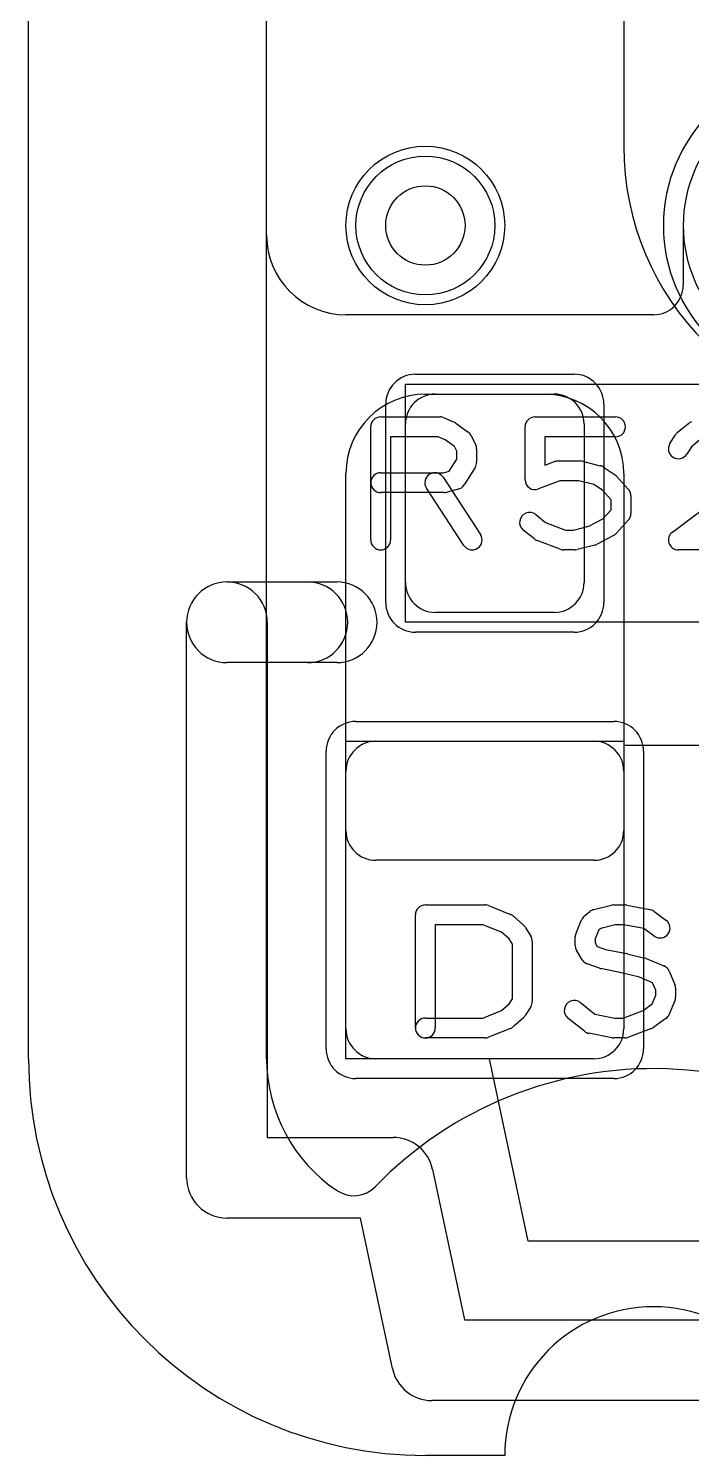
# Model space of a CAD drawing. Extents: x 0 to 23.1, y -0.5 to 20.
# Drawn here: x 0 to 1.671, y 0 to 3.596 of the extents above; entities that cross this region are included whole.
import ezdxf

# ---------------------------------------------------------------- set-up
doc = ezdxf.new("R2010")
doc.units = 0
for name, color, linetype in [('Hole', 1, 'CONTINUOUS'), ('L1', 3, 'CONTINUOUS'), ('L2', 3, 'CONTINUOUS'), ('L3', 3, 'CONTINUOUS'), ('L4', 3, 'CONTINUOUS'), ('MetalMask-A', 176, 'CONTINUOUS'), ('Outline', 7, 'CONTINUOUS'), ('PartsArea-A', 111, 'CONTINUOUS'), ('PartsSilk-A', 221, 'CONTINUOUS'), ('Resist-A', 2, 'CONTINUOUS'), ('Resist-B', 2, 'CONTINUOUS'), ('Silk-A', 140, 'CONTINUOUS')]:
    doc.layers.add(name, color=color, linetype=linetype)

msp = doc.modelspace()

# ---------------------------------------------------------------- linework, layer by layer
at = {"layer": 'Hole'}
msp.add_circle((1, 3.1), 0.1, dxfattribs=at)
at = {"layer": 'L1'}
for p, q in [((0.6, 3.07504), (0.6, 9.325)), ((1.64996, 3.1), (1.64996, 2.95004)), ((1.57496, 2.87504), (0.8, 2.87504)), ((1, 2.675), (1.3, 2.675)), ((1.025, 2.675), (1.325, 2.675)), ((0.95, 2.2), (0.95, 2.6)), ((1.4, 2.6), (1.4, 2.2)), ((0.8, 1.57497), (0.8, 2.475)), ((1.5, 2.475), (1.5, 1.57497)), ((1.325, 2.125), (1.025, 2.125)), ((0.875, 1.8), (1.425, 1.8)), ((0.8, 1.075), (0.8, 1.725)), ((1.5, 1.725), (1.5, 1.075)), ((1.42503, 1.5), (0.87497, 1.5)), ((1.425, 1), (0.875, 1))]:
    msp.add_line(p, q, dxfattribs=at)
msp.add_circle((1, 3.1), 0.2, dxfattribs=at)
for centre, radius, start, end in [((2, 3.1), 0.35004, 0, 180), ((0.8, 3.07504), 0.2, 180, -90), ((1.57496, 2.95004), 0.075, -90, 0), ((1, 2.475), 0.2, 90, 180), ((1.025, 2.6), 0.075, 90, 180), ((1.3, 2.475), 0.2, 0, 90), ((1.325, 2.6), 0.075, 0, 90), ((1.025, 2.2), 0.075, 180, -90), ((1.325, 2.2), 0.075, -90, 0), ((0.875, 1.725), 0.075, 90, 180), ((1.425, 1.725), 0.075, 0, 90), ((0.87497, 1.57497), 0.07497, 180, -90), ((1.42503, 1.57497), 0.07497, -90, 0), ((0.875, 1.075), 0.075, 180, -90), ((1.425, 1.075), 0.075, -90, 0)]:
    msp.add_arc(centre, radius, start, end, dxfattribs=at)
at = {"layer": 'L2'}
msp.add_line((0.6, 1), (0.6, 9.325), dxfattribs=at)
msp.add_circle((1, 3.1), 0.2, dxfattribs=at)
for centre, radius, start, end in [((2, 3.1), 0.40004, 90, -90), ((1, 1), 0.4, 180, -123.66941), ((1.575, 0), 0.97501, 40.00526, 135.99026), ((0.81982, 0.72952), 0.075, -123.66888, -44.0114)]:
    msp.add_arc(centre, radius, start, end, dxfattribs=at)
at = {"layer": 'L3'}
for p, q in [((0.6, 1), (0.6, 9.325)), ((1.49996, 3.59289), (1.49996, 3.3))]:
    msp.add_line(p, q, dxfattribs=at)
msp.add_circle((1, 3.1), 0.2, dxfattribs=at)
for centre, radius, start, end in [((2.2, 3.59289), 0.70004, 134.99942, 180), ((2.2, 3.3), 0.70004, 180, -90), ((1, 1), 0.4, 180, -123.66941), ((1.575, 0), 0.97501, 40.00526, 135.99026), ((0.81982, 0.72952), 0.075, -123.66888, -44.0114)]:
    msp.add_arc(centre, radius, start, end, dxfattribs=at)
at = {"layer": 'L4'}
msp.add_line((0.6, 1), (0.6, 9.325), dxfattribs=at)
msp.add_circle((1, 3.1), 0.2, dxfattribs=at)
for centre, radius, start, end in [((2, 3.1), 0.35004, 90, -90), ((1, 1), 0.4, 180, -123.66941), ((1.575, 0), 0.97501, 40.00526, 135.99026), ((0.81982, 0.72952), 0.075, -123.66888, -44.0114)]:
    msp.add_arc(centre, radius, start, end, dxfattribs=at)
at = {"layer": 'MetalMask-A'}
for p, q in [((1.025, 2.675), (1.325, 2.675)), ((0.95, 2.2), (0.95, 2.6)), ((1.4, 2.6), (1.4, 2.2)), ((1.325, 2.125), (1.025, 2.125)), ((0.875, 1.8), (1.425, 1.8)), ((0.8, 1.075), (0.8, 1.725)), ((1.5, 1.725), (1.5, 1.075)), ((1.425, 1), (0.875, 1))]:
    msp.add_line(p, q, dxfattribs=at)
for centre, start, end in [((1.025, 2.6), 90, 180), ((1.325, 2.6), 0, 90), ((1.025, 2.2), 180, -90), ((1.325, 2.2), -90, 0), ((0.875, 1.725), 90, 180), ((1.425, 1.725), 0, 90), ((0.875, 1.075), 180, -90), ((1.425, 1.075), -90, 0)]:
    msp.add_arc(centre, 0.075, start, end, dxfattribs=at)
at = {"layer": 'Outline'}
for p, q in [((0, 1), (0, 9.5)), ((1.2, 0), (1, 0))]:
    msp.add_line(p, q, dxfattribs=at)
for centre, radius, start, end in [((1, 1), 1, 180, -90), ((1.575, 0), 0.375, 0, 180)]:
    msp.add_arc(centre, radius, start, end, dxfattribs=at)
at = {"layer": 'PartsArea-A'}
for p, q in [((0.95, 2.7), (2.25, 2.7)), ((0.95, 2.1), (0.95, 2.7)), ((2.25, 2.1), (0.95, 2.1)), ((0.8, 1), (0.8, 1.8)), ((0.8, 1.8), (1.5, 1.8)), ((1.5, 1.8), (1.5, 1.79)), ((1.5, 1.79), (2.3, 1.79)), ((1.16164, 1), (0.8, 1)), ((1.25952, 0.54), (1.16164, 1)), ((2.54048, 0.53999), (1.25952, 0.54))]:
    msp.add_line(p, q, dxfattribs=at)
at = {"layer": 'PartsSilk-A'}
for p, q in [((0.8625, 2.30741), (0.8625, 2.59259)), ((0.8875, 2.61759), (1.0375, 2.61759)), ((1.04765, 2.61544), (1.07265, 2.60433)), ((1.0772, 2.6017), (1.10776, 2.57948)), ((1.25139, 2.45926), (1.25139, 2.59259)), ((1.27639, 2.61759), (1.47917, 2.61759)), ((1.63577, 2.57878), (1.66355, 2.601)), ((1.0322, 2.56759), (0.9125, 2.56759)), ((0.9125, 2.56759), (0.9125, 2.30741)), ((1.04993, 2.55971), (1.0322, 2.56759)), ((1.07343, 2.54263), (1.04993, 2.55971)), ((1.11542, 2.57044), (1.12653, 2.54822)), ((1.47917, 2.56759), (1.30139, 2.56759)), ((1.30139, 2.56759), (1.30139, 2.49554)), ((1.6163, 2.55029), (1.63019, 2.57251)), ((1.69158, 2.55939), (1.67033, 2.5424)), ((1.07917, 2.53114), (1.07343, 2.54263)), ((1.07917, 2.51087), (1.07917, 2.53114)), ((1.12917, 2.53704), (1.12917, 2.5037)), ((1.67033, 2.5424), (1.6587, 2.52379)), ((1.06042, 2.48087), (1.07917, 2.51087)), ((1.12537, 2.49045), (1.09759, 2.44601)), ((1.30139, 2.49554), (1.32582, 2.50484)), ((1.33472, 2.50648), (1.39028, 2.50648)), ((1.39634, 2.50573), (1.44078, 2.49462)), ((1.44859, 2.49117), (1.47637, 2.47265)), ((1.62247, 2.32739), (1.83543, 2.48756)), ((0.8875, 2.47685), (1.04533, 2.47685)), ((1.04453, 2.46553), (1.13898, 2.32109)), ((1.04533, 2.47685), (1.06042, 2.48087)), ((1.33932, 2.45648), (1.28529, 2.4359)), ((1.3872, 2.45648), (1.33932, 2.45648)), ((1.42446, 2.44717), (1.3872, 2.45648)), ((1.44612, 2.43273), (1.42446, 2.44717)), ((1.48093, 2.46875), (1.51149, 2.43542)), ((1.04861, 2.42685), (0.8875, 2.42685)), ((1.09714, 2.29373), (1.00269, 2.43817)), ((1.08283, 2.4351), (1.05505, 2.42769)), ((1.46806, 2.40879), (1.44612, 2.43273)), ((1.51806, 2.41852), (1.51806, 2.37407)), ((1.44696, 2.36079), (1.46806, 2.3838)), ((1.46806, 2.3838), (1.46806, 2.40879)), ((1.27812, 2.37137), (1.30284, 2.3516)), ((1.30284, 2.3516), (1.35321, 2.33241)), ((1.37331, 2.33241), (1.41178, 2.34203)), ((1.41178, 2.34203), (1.44696, 2.36079)), ((1.51149, 2.35717), (1.48093, 2.32384)), ((1.27466, 2.31011), (1.24688, 2.33233)), ((1.33971, 2.28405), (1.28138, 2.30627)), ((1.35321, 2.33241), (1.37331, 2.33241)), ((1.47426, 2.31868), (1.43259, 2.29646)), ((1.37639, 2.28241), (1.34861, 2.28241)), ((1.42689, 2.29427), (1.38245, 2.28316)), ((1.86806, 2.28241), (1.6375, 2.28241)), ((0.5, 2.2016), (0.77666, 2.2016)), ((0.3984, 0.7), (0.3984, 2.1)), ((0.6016, 2.1), (0.6016, 0.8016)), ((0.77666, 1.9984), (0.5, 1.9984)), ((1, 1.38758), (1.15, 1.38758)), ((1.15928, 1.38579), (1.21484, 1.36357)), ((1.40105, 1.35988), (1.41494, 1.37099)), ((1.4245, 1.37572), (1.46894, 1.38683)), ((1.475, 1.38758), (1.50278, 1.38758)), ((1.50746, 1.38714), (1.56579, 1.37603)), ((1.57581, 1.37169), (1.60637, 1.34947)), ((0.975, 1.0774), (0.975, 1.36258)), ((1.14519, 1.33758), (1.025, 1.33758)), ((1.025, 1.33758), (1.025, 1.0774)), ((1.19222, 1.31877), (1.14519, 1.33758)), ((1.22217, 1.35905), (1.24717, 1.33683)), ((1.25176, 1.33138), (1.26564, 1.30916)), ((1.3797, 1.31665), (1.39359, 1.34998)), ((1.47808, 1.33758), (1.44192, 1.32854)), ((1.50042, 1.33758), (1.47808, 1.33758)), ((1.55093, 1.32796), (1.50042, 1.33758)), ((1.21126, 1.30184), (1.19222, 1.31877)), ((1.21944, 1.28875), (1.21126, 1.30184)), ((1.26944, 1.29592), (1.26944, 1.14406)), ((1.37778, 1.2848), (1.37778, 1.30703)), ((1.43728, 1.32483), (1.42778, 1.30203)), ((1.42778, 1.30203), (1.42778, 1.29197)), ((1.44192, 1.32854), (1.43728, 1.32483)), ((1.57697, 1.30903), (1.55093, 1.32796)), ((1.21944, 1.15123), (1.21944, 1.28875)), ((1.39547, 1.24933), (1.38158, 1.27155)), ((1.42778, 1.29197), (1.43331, 1.28313)), ((1.43331, 1.28313), (1.45398, 1.27561)), ((1.45398, 1.27561), (1.50768, 1.26487)), ((1.50884, 1.26461), (1.55328, 1.2535)), ((1.43868, 1.22798), (1.40813, 1.23909)), ((1.49729, 1.21596), (1.44232, 1.22696)), ((1.55684, 1.25233), (1.60129, 1.23381)), ((1.53934, 1.20545), (1.49729, 1.21596)), ((1.57255, 1.19161), (1.53934, 1.20545)), ((1.58056, 1.1724), (1.57255, 1.19161)), ((1.61475, 1.22035), (1.62864, 1.18702)), ((1.21126, 1.13814), (1.21944, 1.15123)), ((1.57129, 1.13793), (1.58056, 1.16018)), ((1.58056, 1.16018), (1.58056, 1.1724)), ((1.63056, 1.1774), (1.63056, 1.15518)), ((1.14519, 1.1024), (1.19222, 1.12121)), ((1.19222, 1.12121), (1.21126, 1.13814)), ((1.26564, 1.13082), (1.25176, 1.1086)), ((1.39062, 1.14136), (1.42744, 1.11191)), ((1.49818, 1.1024), (1.5491, 1.1218)), ((1.5491, 1.1218), (1.57129, 1.13793)), ((1.62864, 1.14557), (1.61475, 1.11223)), ((1, 1.1024), (1.14519, 1.1024)), ((1.24717, 1.10315), (1.22217, 1.08093)), ((1.40105, 1.06899), (1.35938, 1.10232)), ((1.42744, 1.11191), (1.47736, 1.1024)), ((1.47736, 1.1024), (1.49818, 1.1024)), ((1.60637, 1.10162), (1.57581, 1.0794)), ((1.15, 1.0524), (1, 1.0524)), ((1.21484, 1.07641), (1.15928, 1.05419)), ((1.47032, 1.05284), (1.41199, 1.06395)), ((1.50278, 1.0524), (1.475, 1.0524)), ((1.57001, 1.07626), (1.51168, 1.05404)), ((0.6016, 0.8016), (0.91876, 0.8016)), ((1.01814, 0.72115), (1.0989, 0.3416)), ((0.8365, 0.5984), (0.5, 0.5984)), ((0.91726, 0.21885), (0.8365, 0.5984)), ((1.0989, 0.3416), (2.7011, 0.34159)), ((2.78336, 0.13839), (1.01664, 0.1384))]:
    msp.add_line(p, q, dxfattribs=at)
for centre, radius, start, end in [((0.8875, 2.59259), 0.025, 90, 180), ((1.0375, 2.59259), 0.025, 66.04914, 90), ((1.0625, 2.58148), 0.025, 53.98274, 66.03964), ((1.27639, 2.59259), 0.025, 90, 180), ((1.47917, 2.59259), 0.025, -90, 90), ((1.67917, 2.58148), 0.025, 109.97919, 128.65478), ((1.09306, 2.55926), 0.025, 26.56505, 53.97932), ((1.65139, 2.55926), 0.025, 128.66697, 147.98998), ((1.10417, 2.53704), 0.025, 0, 26.56505), ((1.6375, 2.53704), 0.025, 147.99462, -32.01002), ((1.10417, 2.5037), 0.025, -32.00538, 0), ((1.33472, 2.48148), 0.025, 90, 110.85364), ((1.39028, 2.48148), 0.025, 75.96932, 90), ((1.43472, 2.47037), 0.025, 56.30358, 75.96376), ((0.8875, 2.45185), 0.025, 90, -90), ((1.02361, 2.45185), 0.025, 33.18146, -146.81914), ((1.07639, 2.45926), 0.025, -75.07449, -32.01002), ((1.27639, 2.45926), 0.025, 180, -69.1435), ((1.4625, 2.45185), 0.025, 42.5203, 56.30993), ((1.04861, 2.45185), 0.025, -90, -75.06473), ((1.49306, 2.41852), 0.025, 0, 42.51745), ((1.2625, 2.35185), 0.025, 51.33303, -128.65478), ((1.49306, 2.37407), 0.025, -42.5203, 0), ((0.8875, 2.30741), 0.025, 180, 0), ((1.11806, 2.30741), 0.025, -146.81854, 33.18086), ((1.29028, 2.32963), 0.025, -128.66697, -110.85364), ((1.4625, 2.34074), 0.025, -61.9383, -42.51745), ((1.6375, 2.30741), 0.025, 126.9524, -90), ((1.34861, 2.30741), 0.025, -110.8565, -90), ((1.37639, 2.30741), 0.025, -90, -75.96376), ((1.42083, 2.31852), 0.025, -75.96932, -61.9318), ((0.5, 2.1), 0.1016, 90, -90), ((0.5, 2.1), 0.1016, 0, 180), ((0.77666, 2.1), 0.1016, -90, 90), ((1, 1.36258), 0.025, 90, 180), ((1.15, 1.36258), 0.025, 68.2071, 90), ((1.43056, 1.35147), 0.025, 104.03068, 128.66697), ((1.475, 1.36258), 0.025, 90, 104.03068), ((1.50278, 1.36258), 0.025, 79.21141, 90), ((1.56111, 1.35147), 0.025, 53.98274, 79.21141), ((1.20556, 1.34036), 0.025, 48.37217, 68.20215), ((1.23056, 1.31814), 0.025, 31.98594, 48.36931), ((1.41667, 1.34036), 0.025, 128.66697, 157.37309), ((1.59167, 1.32925), 0.025, -126.01726, 53.97932), ((1.24444, 1.29592), 0.025, 0, 31.99147), ((1.40278, 1.30703), 0.025, 157.37309, 180), ((1.40278, 1.2848), 0.025, 180, -147.99462), ((1.50278, 1.24036), 0.025, 75.96932, 78.69205), ((1.41667, 1.26258), 0.025, -147.99462, -109.97919), ((1.44722, 1.25147), 0.025, -109.97919, -101.30544), ((1.54722, 1.22925), 0.025, 67.37309, 75.96376), ((1.59167, 1.21073), 0.025, 22.62692, 67.38105), ((1.60556, 1.1774), 0.025, 0, 22.62353), ((1.60556, 1.15518), 0.025, -22.60576, 0), ((1.24444, 1.14406), 0.025, -31.98594, 0), ((1.375, 1.12184), 0.025, 51.33303, -128.65478), ((1, 1.0774), 0.025, 90, -90), ((1.20556, 1.09962), 0.025, -68.2071, -48.36931), ((1.23056, 1.12184), 0.025, -48.37217, -31.99147), ((1.56111, 1.09962), 0.025, -69.1435, -53.97932), ((1.59167, 1.12184), 0.025, -53.98274, -22.61742), ((1, 1.0774), 0.025, 180, 0), ((1.15, 1.0774), 0.025, -90, -68.20215), ((1.41667, 1.08851), 0.025, -128.66697, -100.78385), ((1.475, 1.0774), 0.025, -100.78859, -90), ((1.50278, 1.0774), 0.025, -90, -69.14636), ((0.91876, 0.7), 0.1016, 12.01441, 90), ((0.5, 0.7), 0.1016, 180, -90), ((1.01664, 0.24), 0.1016, -167.98559, -90.00032)]:
    msp.add_arc(centre, radius, start, end, dxfattribs=at)
at = {"layer": 'Resist-A'}
for p, q in [((0.975, 2.725), (1.375, 2.725)), ((0.9, 2.15), (0.9, 2.65)), ((1.45, 2.65), (1.45, 2.15)), ((1.375, 2.075), (0.975, 2.075)), ((0.825, 1.85), (1.475, 1.85)), ((0.75, 1.025), (0.75, 1.775)), ((1.55, 1.775), (1.55, 1.025)), ((1.475, 0.95), (0.825, 0.95))]:
    msp.add_line(p, q, dxfattribs=at)
msp.add_circle((1, 3.1), 0.175, dxfattribs=at)
for centre, start, end in [((0.975, 2.65), 90, 180), ((1.375, 2.65), 0, 90), ((0.975, 2.15), 180, -90), ((1.375, 2.15), -90, 0), ((0.825, 1.775), 90, 180), ((1.475, 1.775), 0, 90), ((0.825, 1.025), 180, -90), ((1.475, 1.025), -90, 0)]:
    msp.add_arc(centre, 0.075, start, end, dxfattribs=at)
at = {"layer": 'Resist-B'}
msp.add_circle((1, 3.1), 0.175, dxfattribs=at)
at = {"layer": 'Silk-A'}
for p, q in [((0.5, 2.2016), (0.70296, 2.2016)), ((0.70296, 1.9984), (0.5, 1.9984))]:
    msp.add_line(p, q, dxfattribs=at)
for centre, start, end in [((0.5, 2.1), 90, -90), ((0.70296, 2.1), -90, 90)]:
    msp.add_arc(centre, 0.1016, start, end, dxfattribs=at)

doc.saveas('drawing.dxf')
